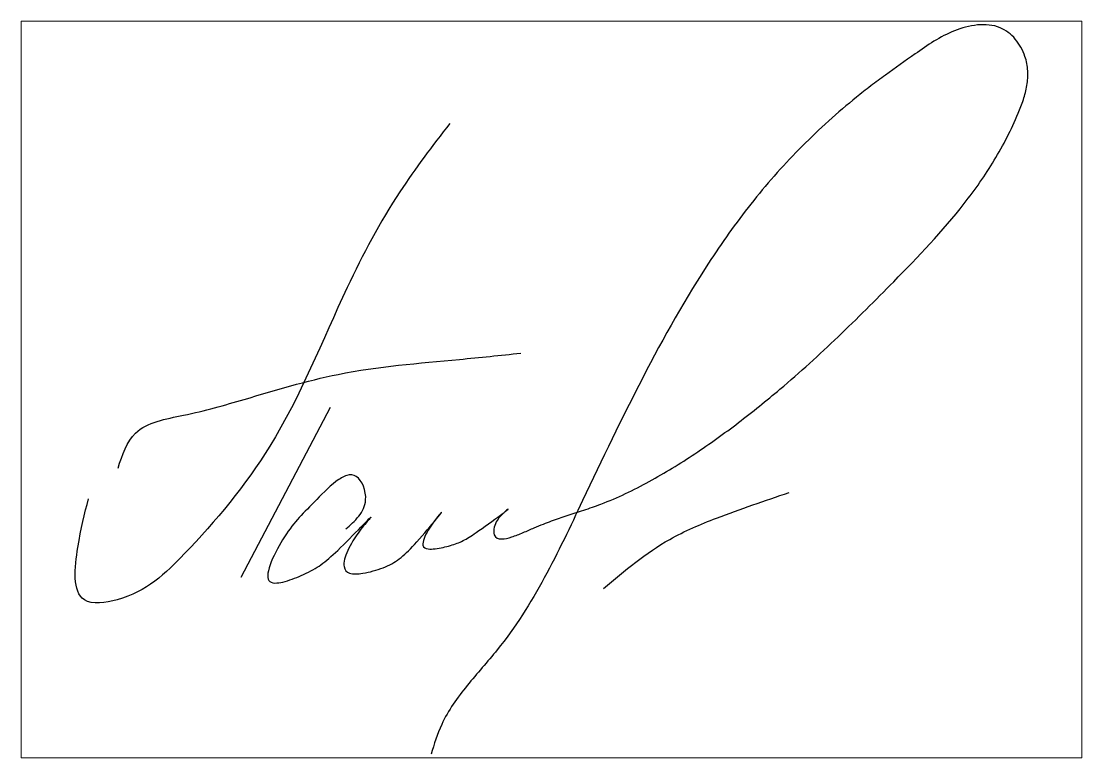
# Paper-space layout 'Лист1' of a CAD drawing. Header units: millimetres. Extents: x 29 to 257, y 20 to 178.
# The model-space entities are those that its viewports show. They can reach past a viewport. Long polylines and large blocks are cut down to what shows.
import ezdxf

# ---------------------------------------------------------------- set-up
doc = ezdxf.new("R2010")
doc.units = ezdxf.units.MM
doc.layers.add('Sign', color=5, linetype='Continuous')

msp = doc.modelspace()

# ---------------------------------------------------------------- linework, layer by layer
at = {"layer": 'Sign'}
msp.add_line((-1033014502.934263, -1334590208.367087), (-1033014503.942225, -1334590210.288878), dxfattribs=at)
for points, knots in [([(-1033014502.754606, -1334590209.739974), (-1033014502.704974, -1334590209.696326), (-1033014502.598554, -1334590209.602832), (-1033014502.492173, -1334590209.394906), (-1033014502.593814, -1334590209.127802), (-1033014502.742608, -1334590209.123042), (-1033014502.90941, -1334590209.221475), (-1033014503.126607, -1334590209.452136), (-1033014503.306295, -1334590209.628752), (-1033014503.459648, -1334590209.830809), (-1033014503.607452, -1334590210.108379), (-1033014503.64556, -1334590210.270387), (-1033014503.62315, -1334590210.343464), (-1033014503.546448, -1334590210.356718), (-1033014503.410759, -1334590210.329392), (-1033014503.202685, -1334590210.244839), (-1033014503.035518, -1334590210.152588), (-1033014502.852673, -1334590209.991884), (-1033014502.558185, -1334590209.692379), (-1033014502.429173, -1334590209.558688), (-1033014502.548369, -1334590209.69339), (-1033014502.690466, -1334590209.88388), (-1033014502.77124, -1334590210.057279), (-1033014502.784457, -1334590210.186512), (-1033014502.725796, -1334590210.253228), (-1033014502.585474, -1334590210.249201), (-1033014502.444681, -1334590210.216709), (-1033014502.287923, -1334590210.163707), (-1033014502.151145, -1334590210.089802), (-1033014501.982253, -1334590209.922512), (-1033014501.776165, -1334590209.681134), (-1033014501.633792, -1334590209.50686), (-1033014501.711828, -1334590209.582564), (-1033014501.826397, -1334590209.751957), (-1033014501.875856, -1334590209.847898), (-1033014501.89721, -1334590209.938375), (-1033014501.84095, -1334590209.969685), (-1033014501.749018, -1334590209.966908), (-1033014501.656406, -1334590209.949394), (-1033014501.536496, -1334590209.917771), (-1033014501.433527, -1334590209.878649), (-1033014501.271973, -1334590209.775259), (-1033014501.058972, -1334590209.620373), (-1033014500.882761, -1334590209.491631), (-1033014500.938374, -1334590209.512609), (-1033014501.053818, -1334590209.647082), (-1033014501.087983, -1334590209.726107), (-1033014501.086756, -1334590209.832264), (-1033014501.011127, -1334590209.864148), (-1033014500.883017, -1334590209.834306), (-1033014500.773336, -1334590209.790388), (-1033014500.687536, -1334590209.752975), (-1033014500.608866, -1334590209.718967), (-1033014500.522437, -1334590209.683581), (-1033014500.399267, -1334590209.636628), (-1033014500.259179, -1334590209.589129), (-1033014500.068979, -1334590209.528558), (-1033014499.742172, -1334590209.415334), (-1033014499.325363, -1334590209.212655), (-1033014498.807584, -1334590208.894758), (-1033014498.318089, -1334590208.542414), (-1033014497.774611, -1334590208.10446), (-1033014497.189565, -1334590207.571619), (-1033014496.492477, -1334590206.873622), (-1033014495.875764, -1334590206.229375), (-1033014495.474598, -1334590205.659361), (-1033014495.282202, -1334590205.312284), (-1033014495.186272, -1334590205.106938), (-1033014495.127996, -1334590204.96334), (-1033014495.091086, -1334590204.859557), (-1033014495.056812, -1334590204.726387), (-1033014495.045542, -1334590204.560215), (-1033014495.071707, -1334590204.413795), (-1033014495.125851, -1334590204.292096), (-1033014495.189785, -1334590204.199128), (-1033014495.269423, -1334590204.122301), (-1033014495.368625, -1334590204.064655), (-1033014495.487141, -1334590204.036646), (-1033014495.665351, -1334590204.037995), (-1033014495.887319, -1334590204.099214), (-1033014496.113538, -1334590204.221335), (-1033014496.366128, -1334590204.399088), (-1033014496.605456, -1334590204.566626), (-1033014496.82628, -1334590204.730419), (-1033014497.042098, -1334590204.900583), (-1033014497.302874, -1334590205.12435), (-1033014497.602153, -1334590205.408008), (-1033014497.885048, -1334590205.708021), (-1033014498.239573, -1334590206.128282), (-1033014498.780045, -1334590206.88316), (-1033014499.416806, -1334590208.024302), (-1033014500.000997, -1334590209.246647), (-1033014500.49592, -1334590210.300006), (-1033014500.935571, -1334590211.003897), (-1033014501.391302, -1334590211.501466), (-1033014501.669985, -1334590211.889353), (-1033014501.757737, -1334590212.173637), (-1033014501.793225, -1334590212.287936)], [0, 0, 0, 0, 0.0016263649, 0.0032527298, 0.005611712, 0.0067488108, 0.0078859097, 0.0101601074, 0.0124410697, 0.0147220321, 0.016789506, 0.0178232429, 0.0187277627, 0.0196253766, 0.0203937733, 0.0219305668, 0.0238625351, 0.0257945033, 0.028040642, 0.0302867807, 0.0315939834, 0.0329011861, 0.0344119437, 0.0351673225, 0.036336305, 0.0375771162, 0.0384043236, 0.039231531, 0.0410283528, 0.0428251745, 0.0449056043, 0.0459458193, 0.0483612592, 0.0490488718, 0.0497364843, 0.0504039471, 0.0512083155, 0.0517901964, 0.0523720773, 0.0529539582, 0.0542697773, 0.0555855963, 0.0575907273, 0.05809201, 0.0604702227, 0.060907405, 0.0614909472, 0.0622227468, 0.0633831375, 0.0642508085, 0.0651184794, 0.0655523149, 0.0659861503, 0.0668125877, 0.0676390251, 0.0692919, 0.0709447748, 0.0725976496, 0.0775495106, 0.0825013716, 0.0874532327, 0.0924050937, 0.0996603451, 0.1069155965, 0.1166833675, 0.121567253, 0.1240091957, 0.1264511385, 0.1271269683, 0.1278027981, 0.1291544578, 0.1305061175, 0.1318577772, 0.1327396868, 0.1336215964, 0.1345035061, 0.1353854157, 0.1364438251, 0.1375022344, 0.1396190532, 0.1417358719, 0.1438526906, 0.1472329173, 0.1489230306, 0.1506131439, 0.1539933706, 0.1573735972, 0.1607538239, 0.1641340506, 0.1708945039, 0.1835677639, 0.1962410239, 0.2042272508, 0.2122134776, 0.2165327241, 0.2208519705, 0.2237968823, 0.2237968823, 0.2237968823, 0.2237968823]), ([(-1033014501.581834, -1334590205.155885), (-1033014501.776564, -1334590205.408633), (-1033014502.222953, -1334590205.988021), (-1033014502.87469, -1334590207.228128), (-1033014503.453966, -1334590208.724801), (-1033014504.42364, -1334590209.889658), (-1033014505.096286, -1334590210.533637), (-1033014505.866109, -1334590210.625004), (-1033014505.79317, -1334590209.913469), (-1033014505.706328, -1334590209.566701), (-1033014505.664271, -1334590209.398764)], [0, 0, 0, 0, 2.3892176, 5.476934214, 10.470305285, 14.352119256, 16.647241944, 17.575069, 19.070153748, 20.474165961, 20.474165961, 20.474165961, 20.474165961]), ([(-1033014505.329691, -1334590209.051034), (-1033014505.28027, -1334590208.901425), (-1033014505.16631, -1334590208.556446), (-1033014504.525617, -1334590208.453564), (-1033014503.787343, -1334590208.243621), (-1033014502.75553, -1334590207.927996), (-1033014501.699241, -1334590207.848915), (-1033014501.010855, -1334590207.776363), (-1033014500.780191, -1334590207.752052)], [0, 0, 0, 0, 1.161197008, 2.67756587, 4.546044882, 7.426666047, 11.054041235, 12.882011594, 12.882011594, 12.882011594, 12.882011594]), ([(-1033014499.843008, -1334590210.411213), (-1033014499.604184, -1334590210.210327), (-1033014499.215825, -1334590209.883661), (-1033014498.479829, -1334590209.574431), (-1033014498.022277, -1334590209.420594), (-1033014497.74833, -1334590209.328488)], [0, 0, 0, 0, 2.322883004, 3.777318349, 5.94740543, 5.94740543, 5.94740543, 5.94740543])]:
    msp.add_open_spline(points, degree=3, knots=knots, dxfattribs=at)

psp = doc.layouts.new('Лист1')

# ---------------------------------------------------------------- viewports
at = {"layer": '0'}
psp.add_viewport(center=(142.59, 99.11), size=(228.14, 158.5807), view_center_point=(-1033014500.432258, -1334590208.163136), view_height=8.3286679, dxfattribs=at)

doc.saveas('drawing.dxf')
